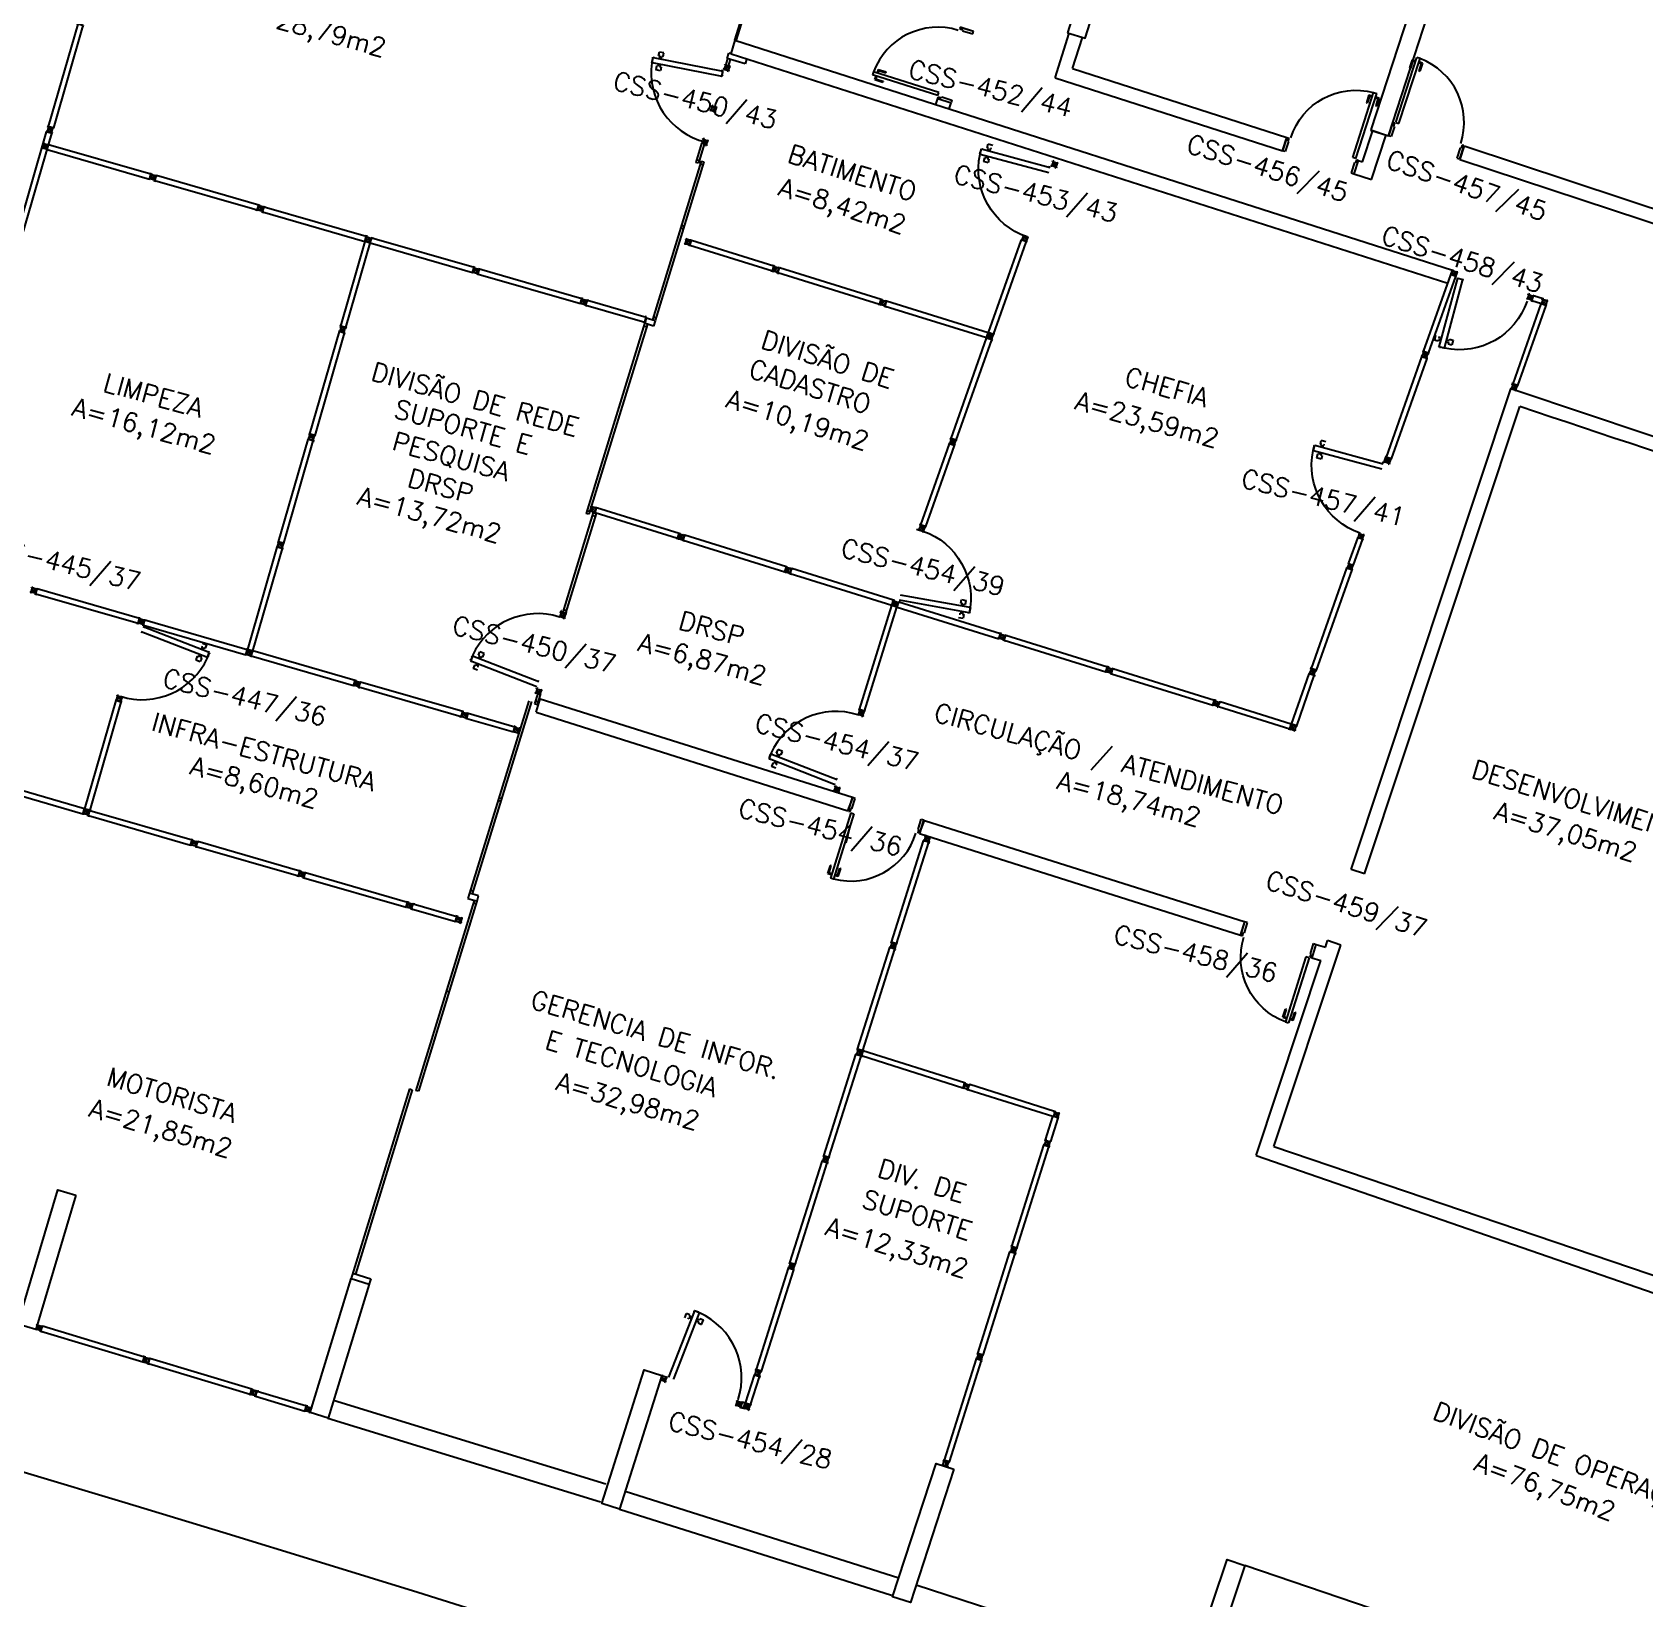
# Model space of a CAD drawing. Extents: x -152 to 150, y 325 to 437.
# Drawn here: x 110.09 to 127.35, y 365.49 to 382.25 of the extents above; entities that cross this region are included whole.
import ezdxf
from ezdxf.enums import TextEntityAlignment as Align

# ---------------------------------------------------------------- set-up
doc = ezdxf.new("R2010")
doc.units = 0
doc.header["$LTSCALE"] = 0.01
doc.header["$MEASUREMENT"] = 0
doc.layers.get('0').update_dxf_attribs({"linetype": 'CONTINUOUS'})
for name, color, linetype in [('ALV', 2, 'CONTINUOUS'), ('AREA', 2, 'CONTINUOUS'), ('DIV', 2, 'CONTINUOUS'), ('ESC', 1, 'CONTINUOUS'), ('ESQ', 1, 'CONTINUOUS'), ('ESTR', 3, 'CONTINUOUS'), ('PISO', 1, 'CONTINUOUS'), ('TEXTO', 2, 'CONTINUOUS'), ('TEXTO-ENDEREÇO', 2, 'CONTINUOUS')]:
    doc.layers.add(name, color=color, linetype=linetype)
doc.styles.add('UNB-100', font='simplex.shx', dxfattribs={"height": 3})
doc.styles.add('UNB-100-1', font='simplex.shx', dxfattribs={"height": 0.2})

# ---------------------------------------------------------------- blocks, each defined once
blk = doc.blocks.new('PLXE-SSC')
for p, q in [((0.043, 0.69), (0.048, 0.74)), ((0.121, 0.788), (0.047, 0.032)), ((0.087, 0.736), (0.048, 0.74)), ((0.082, 0.686), (0.084, 0.701)), ((0.112, 0.698), (0.084, 0.701)), ((0.086, 0.721), (0.087, 0.736)), ((0.114, 0.718), (0.086, 0.721)), ((0.178, 0.782), (0.103, 0.027)), ((0.119, 0.79), (0.118, 0.776)), ((0.118, 0.776), (0.12, 0.776)), ((0.131, 0.789), (0.119, 0.79)), ((0.178, 0.782), (0.121, 0.788)), ((0.131, 0.794), (0.133, 0.794)), ((0.131, 0.794), (0.131, 0.789)), ((0.133, 0.794), (0.133, 0.789)), ((0.166, 0.786), (0.133, 0.789)), ((0.166, 0.791), (0.168, 0.79)), ((0.166, 0.791), (0.166, 0.786)), ((0.168, 0.79), (0.168, 0.785)), ((0.18, 0.784), (0.168, 0.785)), ((0.169, 0.693), (0.197, 0.69)), ((0.171, 0.713), (0.199, 0.71)), ((0.176, 0.77), (0.178, 0.77)), ((0.18, 0.784), (0.178, 0.77)), ((0.199, 0.71), (0.2, 0.725)), ((0.2, 0.725), (0.24, 0.721)), ((0.235, 0.671), (0.24, 0.721)), ((0.195, 0.675), (0.197, 0.69)), ((0.195, 0.675), (0.235, 0.671)), ((-0.008, 0), (0.008, 0)), ((0, 0.006), (0, -0.007)), ((0.044, 0.031), (0.046, 0.045)), ((0.046, 0.045), (0.048, 0.045)), ((0.105, 0.025), (0.106, 0.039))]:
    blk.add_line(p, q)
blk.add_arc((0.065, 0.028), 0.764, 357.9063, 81.358)
blk = doc.blocks.new('PILAR-SSC')
for points in [[(0.003, -27.952), (0.203, -27.952), (0.203, -26.452), (0.003, -26.452)], [(0.203, -42.962), (0.203, -44.462), (0.003, -44.462), (0.003, -42.962)]]:
    blk.add_lwpolyline(points, close=True)
blk = doc.blocks.new('DIV12-SSC')
for p, q in [((-0.005, 0), (0.005, 0)), ((0, -0.005), (0, 0.005)), ((0.024, 0.019), (0.029, 0.019)), ((0.024, 0.019), (0.024, 0.017)), ((0.024, 0.017), (0.029, 0.017)), ((0.029, 0.03), (0.043, 0.03)), ((0.029, 0.019), (0.029, 0.03)), ((0.029, -0.017), (0.029, 0.017)), ((0.03, 0.029), (1.169, 0.029)), ((0.03, -0.029), (0.03, 0.029)), ((0.043, 0.03), (0.043, 0.029)), ((1.157, 0.03), (1.157, 0.029)), ((1.171, 0.03), (1.157, 0.03)), ((1.169, -0.029), (1.169, 0.029)), ((1.171, 0.019), (1.171, 0.03)), ((1.176, 0.019), (1.171, 0.019)), ((1.176, 0.017), (1.171, 0.017)), ((1.171, -0.017), (1.171, 0.017)), ((1.176, 0.019), (1.176, 0.017)), ((1.195, 0), (1.205, 0)), ((1.2, -0.005), (1.2, 0.005)), ((0.024, -0.017), (0.029, -0.017)), ((0.024, -0.017), (0.024, -0.019)), ((0.024, -0.019), (0.029, -0.019)), ((0.029, -0.031), (0.029, -0.019)), ((0.029, -0.031), (0.043, -0.031)), ((0.03, -0.029), (1.169, -0.029)), ((0.043, -0.029), (0.043, -0.031)), ((1.157, -0.029), (1.157, -0.031)), ((1.171, -0.031), (1.157, -0.031)), ((1.176, -0.017), (1.171, -0.017)), ((1.176, -0.019), (1.171, -0.019)), ((1.171, -0.031), (1.171, -0.019)), ((1.176, -0.017), (1.176, -0.019))]:
    blk.add_line(p, q)
blk = doc.blocks.new('PD80-SSC')
at = {"color": 2}
for p, q in [((-0.777, 0.01), (-0.777, -0.03)), ((-0.777, 0.01), (-0.687, 0.01)), ((-0.687, 0), (-0.687, 0.01)), ((-0.075, 0), (0.075, 0)), ((-0.075, 0), (-0.075, -0.02)), ((0.075, -0.03), (0.075, 0)), ((-0.817, -0.065), (-0.817, -0.03)), ((-0.085, -0.03), (-0.817, -0.03)), ((-0.085, -0.065), (-0.817, -0.065)), ((-0.777, -0.105), (-0.777, -0.065)), ((-0.777, -0.105), (-0.687, -0.105)), ((-0.767, 0), (-0.767, -0.03)), ((-0.767, 0), (-0.687, 0)), ((-0.767, -0.095), (-0.767, -0.065)), ((-0.767, -0.095), (-0.687, -0.095)), ((-0.687, -0.095), (-0.687, -0.105)), ((-0.085, -0.03), (-0.085, -0.065)), ((-0.075, -0.02), (-0.04, -0.02)), ((-0.04, -0.03), (-0.04, -0.02)), ((-0.04, -0.03), (0.075, -0.03)), ((-0.075, -0.781), (-0.04, -0.781)), ((-0.075, -0.801), (-0.075, -0.781)), ((-0.075, -0.801), (0.075, -0.801)), ((-0.075, -0.802), (0.075, -0.802)), ((-0.04, -0.771), (0.075, -0.771)), ((-0.04, -0.771), (-0.04, -0.781)), ((0.075, -0.771), (0.075, -0.801))]:
    blk.add_line(p, q, dxfattribs=at)
at = {"color": 1}
blk.add_arc((-0.085, -0.03), 0.731, 182.6571, 270, dxfattribs=at)
blk = doc.blocks.new('MTDIV-SSC')
for p, q in [((-0.0185, 0.0285), (-0.0285, 0.0285)), ((-0.0285, 0.0185), (-0.0285, 0.0285)), ((-0.0265, 0.0185), (-0.0285, 0.0185)), ((-0.0265, 0.0265), (-0.0185, 0.0265)), ((-0.0265, 0.0235), (-0.0265, 0.0265)), ((-0.0215, 0.0235), (-0.0265, 0.0235)), ((-0.0265, 0.0235), (0.0265, 0.0235)), ((-0.0265, 0.0215), (-0.0235, 0.0215)), ((-0.0265, 0.0185), (-0.0265, 0.0215)), ((-0.0235, 0.0215), (-0.0235, -0.0215)), ((-0.0215, 0.0235), (-0.0215, 0.0215)), ((-0.0215, 0.0215), (0.0215, 0.0215)), ((-0.0215, 0.0195), (-0.0215, -0.0195)), ((-0.0215, 0.0195), (0.0195, 0.0195)), ((-0.0185, 0.0265), (-0.0185, 0.0285)), ((-0.0049, 0), (0.0049, 0)), ((0, -0.0049), (0, 0.0049)), ((0.0195, 0.0095), (0.0115, 0.0095)), ((0.0115, 0.0095), (0.0115, 0.0075)), ((0.0215, 0.0075), (0.0115, 0.0075)), ((0.0135, 0.0075), (0.0135, 0.0055)), ((0.0215, 0.0055), (0.0135, 0.0055)), ((0.0185, 0.0285), (0.0285, 0.0285)), ((0.0185, 0.0265), (0.0185, 0.0285)), ((0.0185, 0.0265), (0.0265, 0.0265)), ((0.0195, 0.0195), (0.0195, 0.0095)), ((0.0215, 0.0235), (0.0265, 0.0235)), ((0.0215, 0.0235), (0.0215, 0.0075)), ((0.0215, 0.0055), (0.0215, -0.0055)), ((0.0265, 0.0215), (0.0235, 0.0215)), ((0.0235, 0.0215), (0.0235, -0.0215)), ((0.0265, 0.0235), (0.0265, 0.0265)), ((0.0265, 0.0185), (0.0265, 0.0215)), ((0.0265, 0.0185), (0.0285, 0.0185)), ((0.0285, 0.0185), (0.0285, 0.0285)), ((-0.0285, -0.0185), (-0.0265, -0.0185)), ((-0.0285, -0.0185), (-0.0285, -0.0285)), ((-0.0185, -0.0285), (-0.0285, -0.0285)), ((-0.0265, -0.0185), (-0.0265, -0.0215)), ((-0.0265, -0.0215), (-0.0235, -0.0215)), ((-0.0215, -0.0235), (-0.0265, -0.0235)), ((-0.0265, -0.0235), (-0.0265, -0.0265)), ((0.0265, -0.0235), (-0.0265, -0.0235)), ((-0.0185, -0.0265), (-0.0265, -0.0265)), ((-0.0215, -0.0195), (0.0195, -0.0195)), ((-0.0215, -0.0215), (-0.0215, -0.0235)), ((-0.0215, -0.0215), (0.0215, -0.0215)), ((-0.0185, -0.0265), (-0.0185, -0.0285)), ((0.0215, -0.0075), (0.0115, -0.0075)), ((0.0115, -0.0075), (0.0115, -0.0095)), ((0.0195, -0.0095), (0.0115, -0.0095)), ((0.0215, -0.0055), (0.0135, -0.0055)), ((0.0135, -0.0055), (0.0135, -0.0075)), ((0.0265, -0.0265), (0.0185, -0.0265)), ((0.0185, -0.0265), (0.0185, -0.0285)), ((0.0185, -0.0285), (0.0285, -0.0285)), ((0.0195, -0.0095), (0.0195, -0.0195)), ((0.0215, -0.0075), (0.0215, -0.0235)), ((0.0215, -0.0235), (0.0265, -0.0235)), ((0.0265, -0.0215), (0.0235, -0.0215)), ((0.0285, -0.0185), (0.0265, -0.0185)), ((0.0265, -0.0185), (0.0265, -0.0215)), ((0.0265, -0.0235), (0.0265, -0.0265)), ((0.0285, -0.0185), (0.0285, -0.0285))]:
    blk.add_line(p, q)
blk = doc.blocks.new('PE80-SSC')
at = {"color": 2}
for p, q in [((0.075, 0), (-0.075, 0)), ((-0.075, -0.03), (-0.075, 0)), ((0.075, 0), (0.075, -0.02)), ((0.777, 0.01), (0.687, 0.01)), ((0.687, 0), (0.687, 0.01)), ((0.777, 0.01), (0.777, -0.03)), ((0.04, -0.03), (-0.075, -0.03)), ((0.075, -0.02), (0.04, -0.02)), ((0.04, -0.03), (0.04, -0.02)), ((0.085, -0.03), (0.817, -0.03)), ((0.085, -0.03), (0.085, -0.065)), ((0.085, -0.065), (0.817, -0.065)), ((0.767, 0), (0.687, 0)), ((0.767, -0.095), (0.687, -0.095)), ((0.687, -0.095), (0.687, -0.105)), ((0.777, -0.105), (0.687, -0.105)), ((0.767, 0), (0.767, -0.03)), ((0.767, -0.095), (0.767, -0.065)), ((0.777, -0.105), (0.777, -0.065)), ((0.817, -0.065), (0.817, -0.03)), ((0.04, -0.771), (-0.075, -0.771)), ((-0.075, -0.771), (-0.075, -0.801)), ((0.075, -0.801), (-0.075, -0.801)), ((0.075, -0.802), (-0.075, -0.802)), ((0.04, -0.771), (0.04, -0.781)), ((0.075, -0.781), (0.04, -0.781)), ((0.075, -0.801), (0.075, -0.781))]:
    blk.add_line(p, q, dxfattribs=at)
at = {"color": 1}
blk.add_arc((0.085, -0.03), 0.731, 270, 357.3429, dxfattribs=at)
blk = doc.blocks.new('PLXD-SSC')
for p, q in [((-0.194, 0.727), (-0.233, 0.723)), ((-0.229, 0.673), (-0.233, 0.723)), ((-0.192, 0.712), (-0.194, 0.727)), ((-0.164, 0.714), (-0.192, 0.712)), ((-0.162, 0.694), (-0.19, 0.692)), ((-0.189, 0.677), (-0.19, 0.692)), ((-0.172, 0.786), (-0.161, 0.787)), ((-0.172, 0.786), (-0.171, 0.772)), ((-0.169, 0.772), (-0.171, 0.772)), ((-0.17, 0.784), (-0.114, 0.789)), ((-0.17, 0.784), (-0.103, 0.028)), ((-0.159, 0.792), (-0.161, 0.792)), ((-0.161, 0.792), (-0.161, 0.787)), ((-0.159, 0.792), (-0.159, 0.787)), ((-0.159, 0.787), (-0.126, 0.79)), ((-0.124, 0.795), (-0.126, 0.795)), ((-0.126, 0.795), (-0.126, 0.79)), ((-0.124, 0.795), (-0.124, 0.79)), ((-0.124, 0.79), (-0.112, 0.791)), ((-0.114, 0.789), (-0.046, 0.033)), ((-0.112, 0.791), (-0.11, 0.777)), ((-0.11, 0.777), (-0.112, 0.777)), ((-0.107, 0.719), (-0.079, 0.722)), ((-0.106, 0.7), (-0.077, 0.702)), ((-0.08, 0.737), (-0.041, 0.74)), ((-0.079, 0.722), (-0.08, 0.737)), ((-0.076, 0.687), (-0.077, 0.702)), ((-0.076, 0.687), (-0.036, 0.691)), ((-0.036, 0.691), (-0.041, 0.74)), ((-0.189, 0.677), (-0.229, 0.673)), ((-0.105, 0.026), (-0.106, 0.04)), ((-0.104, 0.04), (-0.106, 0.04)), ((-0.105, 0.026), (-0.093, 0.027)), ((-0.103, 0.028), (-0.046, 0.033)), ((-0.092, 0.022), (-0.093, 0.027)), ((-0.09, 0.022), (-0.092, 0.022)), ((-0.091, 0.027), (-0.058, 0.03)), ((-0.09, 0.022), (-0.091, 0.027)), ((-0.057, 0.025), (-0.058, 0.03)), ((-0.055, 0.025), (-0.057, 0.025)), ((-0.056, 0.03), (-0.044, 0.031)), ((-0.055, 0.025), (-0.056, 0.03)), ((-0.045, 0.045), (-0.047, 0.045)), ((-0.044, 0.031), (-0.045, 0.045)), ((-0.008, 0), (0.006, 0)), ((0, 0.007), (0, -0.006))]:
    blk.add_line(p, q)
blk.add_arc((-0.064, 0.029), 0.764, 98.125, 182.1419)

msp = doc.modelspace()

# ---------------------------------------------------------------- linework, layer by layer
for p, q in [((118.049, 379.707), (118.052, 379.717)), ((120.322, 379.035), (120.327, 379.049)), ((120.334, 379.031), (120.322, 379.035)), ((120.379, 379.018), (120.325, 379.037)), ((120.327, 379.049), (120.329, 379.048)), ((120.332, 379.027), (120.334, 379.031)), ((120.332, 379.027), (120.334, 379.026)), ((120.334, 379.026), (120.336, 379.031)), ((120.367, 379.02), (120.336, 379.031)), ((120.346, 378.997), (120.337, 379)), ((120.34, 378.994), (120.343, 379.003)), ((120.365, 379.015), (120.367, 379.02)), ((120.365, 379.015), (120.367, 379.014)), ((120.367, 379.014), (120.369, 379.019)), ((120.38, 379.015), (120.369, 379.019)), ((120.38, 379.015), (120.385, 379.029)), ((120.383, 379.029), (120.385, 379.029)), ((117.034, 376.845), (117.037, 376.855))]:
    msp.add_line(p, q)
at = {"layer": 'ALV'}
for p, q in [((121.037, 381.765), (121.188, 382.24)), ((121.224, 381.862), (121.33, 382.196)), ((117.611, 382.165), (117.567, 382.021)), ((117.571, 382.02), (125.238, 379.565)), ((117.571, 382.02), (125.238, 379.565)), ((117.611, 382.165), (125.288, 379.706)), ((121.224, 381.862), (123.516, 381.125)), ((121.037, 381.765), (123.47, 380.983)), ((119.76, 381.477), (119.781, 381.542)), ((119.781, 381.542), (119.779, 381.543)), ((119.903, 381.431), (119.924, 381.497)), ((124.327, 380.865), (124.436, 381.198)), ((124.413, 381.205), (124.603, 381.144)), ((124.423, 380.676), (124.578, 381.152)), ((123.47, 380.983), (123.516, 381.126)), ((125.414, 381.034), (127.697, 380.279)), ((124.279, 380.88), (124.234, 380.737)), ((124.279, 380.88), (124.327, 380.865)), ((125.368, 380.891), (127.65, 380.136)), ((124.234, 380.737), (124.423, 380.676)), ((125.343, 379.621), (125.402, 379.606)), ((125.345, 379.619), (125.4, 379.604)), ((124.205, 373.291), (125.914, 378.435)), ((124.347, 373.243), (126.009, 378.245)), ((115.483, 374.974), (115.528, 375.117)), ((115.528, 375.117), (118.87, 374.065)), ((115.483, 374.974), (118.82, 373.918)), ((118.82, 373.918), (118.873, 374.058)), ((119.586, 373.676), (119.639, 373.816)), ((119.639, 373.816), (123.069, 372.731)), ((119.586, 373.676), (123.021, 372.588)), ((124.347, 373.243), (124.205, 373.291)), ((123.929, 372.459), (123.952, 372.53)), ((124.095, 372.482), (123.952, 372.53)), ((123.378, 370.325), (124.095, 372.482)), ((123.785, 372.347), (123.881, 372.316)), ((123.832, 372.489), (123.929, 372.459)), ((123.189, 370.231), (123.881, 372.316)), ((123.378, 370.325), (127.592, 368.897)), ((123.189, 370.231), (133.634, 366.611)), ((113.316, 367.611), (116.231, 366.715)), ((113.257, 367.42), (116.173, 366.524)), ((116.437, 366.637), (119.364, 365.71)), ((116.377, 366.446), (119.285, 365.526)), ((119.55, 365.636), (122.45, 364.691))]:
    msp.add_line(p, q, dxfattribs=at)
for radius, start, end in [(398.325, 69.98237, 71.63681), (398.175, 69.98288, 71.61523)]:
    msp.add_arc((0.425, 0.393), radius, start, end, dxfattribs=at)
at = {"layer": 'DIV'}
for p, q in [((113.394, 379.105), (113.654, 380.011)), ((113.448, 379.09), (113.708, 379.995)), ((113.652, 380.013), (113.648, 379.999)), ((113.648, 379.999), (113.65, 379.999)), ((113.664, 380.01), (113.652, 380.013)), ((113.708, 379.995), (113.654, 380.011)), ((113.665, 380.015), (113.664, 380.01)), ((113.665, 380.015), (113.667, 380.014)), ((113.667, 380.014), (113.666, 380.009)), ((113.697, 380), (113.666, 380.009)), ((113.694, 380.031), (113.684, 380.033)), ((113.688, 380.027), (113.691, 380.037)), ((113.699, 380.005), (113.697, 380)), ((113.699, 380.005), (113.701, 380.004)), ((113.701, 380.004), (113.699, 380)), ((113.711, 379.996), (113.699, 380)), ((113.705, 379.983), (113.707, 379.982)), ((113.711, 379.996), (113.707, 379.982)), ((117.128, 379.97), (117.145, 380.024)), ((118.013, 379.694), (117.128, 379.97)), ((117.13, 379.982), (117.14, 380.014)), ((117.135, 380.015), (117.14, 380.014)), ((117.136, 380.017), (117.14, 380.016)), ((117.14, 380.016), (117.144, 380.027)), ((117.144, 380.027), (117.158, 380.023)), ((118.029, 379.748), (117.145, 380.024)), ((117.158, 380.023), (117.157, 380.021)), ((120.325, 379.037), (120.674, 380.023)), ((120.379, 379.018), (120.728, 380.004)), ((118.001, 379.698), (118, 379.696)), ((118.014, 379.691), (118, 379.696)), ((118.013, 379.694), (118.029, 379.748)), ((118.014, 379.691), (118.017, 379.703)), ((118.022, 379.701), (118.017, 379.703)), ((118.018, 379.754), (118.018, 379.752)), ((118.032, 379.75), (118.018, 379.754)), ((118.018, 379.705), (118.028, 379.736)), ((118.023, 379.703), (118.018, 379.705)), ((118.023, 379.703), (118.022, 379.701)), ((118.028, 379.738), (118.032, 379.75)), ((118.033, 379.737), (118.028, 379.738)), ((118.033, 379.735), (118.028, 379.736)), ((118.033, 379.737), (118.033, 379.735)), ((118.055, 379.711), (118.045, 379.714)), ((124.979, 378.835), (125.288, 379.706)), ((125.033, 378.816), (125.341, 379.687)), ((125.308, 379.668), (125.318, 379.666)), ((125.318, 379.665), (125.308, 379.668)), ((125.311, 379.662), (125.314, 379.672)), ((125.312, 379.662), (125.314, 379.672)), ((126.138, 379.378), (126.157, 379.432)), ((126.14, 379.39), (126.151, 379.421)), ((126.147, 379.425), (126.152, 379.423)), ((126.147, 379.425), (126.147, 379.423)), ((126.147, 379.423), (126.151, 379.421)), ((126.152, 379.423), (126.156, 379.434)), ((126.156, 379.434), (126.17, 379.43)), ((126.258, 379.397), (126.157, 379.432)), ((126.17, 379.43), (126.169, 379.428)), ((115.99, 379.368), (116, 379.365)), ((115.994, 379.361), (115.997, 379.371)), ((116.013, 379.344), (116.018, 379.342)), ((116.013, 379.344), (116.013, 379.342)), ((116.013, 379.342), (116.017, 379.341)), ((116.014, 379.329), (116.017, 379.341)), ((116.014, 379.329), (116.028, 379.325)), ((116.017, 379.33), (116.032, 379.385)), ((116.017, 379.33), (116.647, 379.148)), ((116.018, 379.342), (116.027, 379.374)), ((116.023, 379.377), (116.022, 379.376)), ((116.022, 379.376), (116.027, 379.374)), ((116.023, 379.377), (116.028, 379.376)), ((116.028, 379.376), (116.031, 379.388)), ((116.028, 379.327), (116.028, 379.325)), ((116.031, 379.388), (116.045, 379.384)), ((116.032, 379.385), (116.663, 379.203)), ((116.045, 379.384), (116.044, 379.382)), ((126.235, 379.344), (125.933, 378.49)), ((126.289, 379.326), (125.985, 378.472)), ((126.136, 379.392), (126.135, 379.39)), ((126.135, 379.39), (126.14, 379.388)), ((126.136, 379.392), (126.14, 379.39)), ((126.136, 379.377), (126.14, 379.388)), ((126.136, 379.377), (126.149, 379.372)), ((126.24, 379.343), (126.138, 379.378)), ((126.15, 379.374), (126.149, 379.372)), ((113.391, 379.104), (113.395, 379.118)), ((113.403, 379.101), (113.391, 379.104)), ((113.448, 379.09), (113.394, 379.105)), ((113.395, 379.118), (113.397, 379.117)), ((113.401, 379.096), (113.403, 379.101)), ((113.401, 379.096), (113.403, 379.095)), ((113.403, 379.095), (113.405, 379.1)), ((113.436, 379.091), (113.405, 379.1)), ((113.417, 379.067), (113.408, 379.07)), ((113.411, 379.063), (113.414, 379.073)), ((113.435, 379.086), (113.436, 379.091)), ((113.435, 379.086), (113.437, 379.086)), ((113.437, 379.086), (113.438, 379.09)), ((113.45, 379.087), (113.438, 379.09)), ((113.45, 379.087), (113.454, 379.101)), ((113.452, 379.101), (113.454, 379.101)), ((116.635, 379.152), (116.634, 379.15)), ((116.648, 379.146), (116.634, 379.15)), ((116.647, 379.148), (116.663, 379.203)), ((116.648, 379.146), (116.651, 379.157)), ((116.651, 379.208), (116.651, 379.207)), ((116.665, 379.204), (116.651, 379.208)), ((116.656, 379.156), (116.651, 379.157)), ((116.652, 379.159), (116.661, 379.191)), ((116.657, 379.158), (116.652, 379.159)), ((116.657, 379.158), (116.656, 379.156)), ((116.666, 379.19), (116.661, 379.191)), ((116.662, 379.193), (116.665, 379.204)), ((116.666, 379.191), (116.662, 379.193)), ((116.666, 379.19), (116.666, 379.191)), ((120.337, 379), (120.346, 378.997)), ((120.34, 378.994), (120.343, 379.003)), ((124.976, 378.834), (124.981, 378.848)), ((124.988, 378.83), (124.976, 378.834)), ((125.033, 378.816), (124.979, 378.835)), ((124.981, 378.848), (124.983, 378.847)), ((124.986, 378.825), (124.988, 378.83)), ((124.986, 378.825), (124.988, 378.825)), ((124.988, 378.825), (124.99, 378.829)), ((125.021, 378.818), (124.99, 378.829)), ((125.001, 378.795), (124.991, 378.799)), ((124.994, 378.792), (124.997, 378.802)), ((125.019, 378.814), (125.021, 378.818)), ((125.019, 378.814), (125.021, 378.813)), ((125.021, 378.813), (125.023, 378.818)), ((125.034, 378.814), (125.023, 378.818)), ((125.034, 378.814), (125.039, 378.827)), ((125.037, 378.828), (125.039, 378.827)), ((125.931, 378.489), (125.936, 378.503)), ((125.942, 378.485), (125.931, 378.489)), ((125.987, 378.471), (125.933, 378.49)), ((125.936, 378.503), (125.937, 378.502)), ((125.94, 378.48), (125.942, 378.485)), ((125.94, 378.48), (125.942, 378.48)), ((125.942, 378.48), (125.944, 378.484)), ((125.975, 378.473), (125.944, 378.484)), ((125.973, 378.469), (125.975, 378.473)), ((125.973, 378.469), (125.975, 378.468)), ((125.975, 378.468), (125.977, 378.473)), ((125.988, 378.469), (125.977, 378.473)), ((125.988, 378.469), (125.993, 378.482)), ((125.991, 378.483), (125.993, 378.482)), ((119.946, 377.866), (119.936, 377.869)), ((119.942, 377.872), (119.939, 377.863)), ((119.904, 377.848), (119.596, 376.979)), ((119.957, 377.829), (119.65, 376.96)), ((119.902, 377.851), (119.898, 377.837)), ((119.898, 377.837), (119.9, 377.836)), ((119.914, 377.847), (119.902, 377.851)), ((119.957, 377.829), (119.904, 377.848)), ((119.915, 377.851), (119.914, 377.847)), ((119.915, 377.851), (119.917, 377.851)), ((119.917, 377.851), (119.916, 377.846)), ((119.947, 377.835), (119.916, 377.846)), ((119.948, 377.84), (119.947, 377.835)), ((119.948, 377.84), (119.95, 377.839)), ((119.95, 377.839), (119.949, 377.834)), ((119.96, 377.83), (119.949, 377.834)), ((119.953, 377.817), (119.955, 377.817)), ((119.96, 377.83), (119.955, 377.817)), ((124.558, 377.649), (124.575, 377.703)), ((124.563, 377.66), (124.573, 377.691)), ((124.578, 377.69), (124.573, 377.691)), ((124.574, 377.693), (124.577, 377.705)), ((124.578, 377.692), (124.574, 377.693)), ((124.578, 377.692), (124.578, 377.69)), ((124.546, 377.653), (124.545, 377.651)), ((124.559, 377.646), (124.545, 377.651)), ((124.559, 377.646), (124.563, 377.658)), ((124.568, 377.658), (124.563, 377.66)), ((124.567, 377.656), (124.563, 377.658)), ((124.568, 377.658), (124.567, 377.656)), ((124.6, 377.666), (124.59, 377.669)), ((124.59, 377.668), (124.6, 377.664)), ((124.59, 377.668), (124.6, 377.666)), ((124.593, 377.661), (124.596, 377.671)), ((124.594, 377.662), (124.597, 377.672)), ((124.594, 377.662), (124.597, 377.672)), ((116.111, 377.122), (116.116, 377.12)), ((116.111, 377.122), (116.111, 377.12)), ((116.111, 377.12), (116.115, 377.118)), ((116.112, 377.107), (116.115, 377.118)), ((116.112, 377.107), (116.125, 377.102)), ((116.114, 377.108), (116.131, 377.162)), ((116.998, 376.832), (116.114, 377.108)), ((116.116, 377.12), (116.126, 377.152)), ((116.122, 377.155), (116.121, 377.153)), ((116.121, 377.153), (116.126, 377.152)), ((116.122, 377.155), (116.126, 377.154)), ((116.126, 377.104), (116.125, 377.102)), ((116.126, 377.154), (116.13, 377.165)), ((116.13, 377.165), (116.144, 377.161)), ((117.015, 376.886), (116.131, 377.162)), ((116.144, 377.161), (116.143, 377.159)), ((116.987, 376.836), (116.986, 376.834)), ((117, 376.829), (116.986, 376.834)), ((116.998, 376.832), (117.015, 376.886)), ((117, 376.829), (117.003, 376.841)), ((117.008, 376.839), (117.003, 376.841)), ((117.004, 376.892), (117.004, 376.89)), ((117.018, 376.888), (117.004, 376.892)), ((117.004, 376.843), (117.014, 376.874)), ((117.009, 376.841), (117.004, 376.843)), ((117.009, 376.841), (117.008, 376.839)), ((117.014, 376.876), (117.018, 376.888)), ((117.019, 376.875), (117.014, 376.876)), ((117.018, 376.873), (117.014, 376.874)), ((117.019, 376.875), (117.018, 376.873)), ((117.041, 376.848), (117.031, 376.852)), ((119.593, 376.978), (119.598, 376.992)), ((119.605, 376.974), (119.593, 376.978)), ((119.65, 376.96), (119.596, 376.979)), ((119.598, 376.992), (119.6, 376.991)), ((119.603, 376.97), (119.605, 376.974)), ((119.603, 376.97), (119.605, 376.969)), ((119.605, 376.969), (119.607, 376.974)), ((119.638, 376.963), (119.607, 376.974)), ((119.617, 376.94), (119.608, 376.943)), ((119.611, 376.936), (119.614, 376.946)), ((119.614, 376.946), (119.611, 376.936)), ((119.636, 376.958), (119.638, 376.963)), ((119.636, 376.958), (119.638, 376.957)), ((119.638, 376.957), (119.64, 376.962)), ((119.651, 376.958), (119.64, 376.962)), ((119.651, 376.958), (119.656, 376.971)), ((119.654, 376.972), (119.656, 376.971)), ((124.272, 376.837), (124.176, 376.571)), ((124.23, 376.553), (124.326, 376.82)), ((110.103, 376.277), (110.113, 376.274)), ((110.106, 376.27), (110.109, 376.28)), ((115.748, 376.048), (115.752, 376.062)), ((115.759, 376.045), (115.748, 376.048)), ((115.804, 376.032), (115.75, 376.049)), ((115.752, 376.062), (115.754, 376.061)), ((115.757, 376.04), (115.759, 376.045)), ((115.759, 376.039), (115.761, 376.044)), ((115.792, 376.034), (115.761, 376.044)), ((115.773, 376.01), (115.763, 376.013)), ((115.766, 376.007), (115.77, 376.017)), ((115.791, 376.029), (115.792, 376.034)), ((115.791, 376.029), (115.793, 376.029)), ((115.793, 376.029), (115.794, 376.033)), ((115.806, 376.03), (115.794, 376.033)), ((115.806, 376.03), (115.81, 376.043)), ((115.808, 376.044), (115.81, 376.043)), ((118.943, 375.002), (119.291, 376.116)), ((118.997, 374.985), (119.345, 376.099)), ((119.29, 376.119), (119.285, 376.105)), ((119.285, 376.105), (119.287, 376.104)), ((119.301, 376.115), (119.29, 376.119)), ((119.345, 376.099), (119.291, 376.116)), ((119.303, 376.12), (119.301, 376.115)), ((119.303, 376.12), (119.305, 376.119)), ((119.305, 376.119), (119.303, 376.114)), ((119.335, 376.104), (119.303, 376.114)), ((119.336, 376.109), (119.335, 376.104)), ((119.336, 376.109), (119.338, 376.108)), ((119.338, 376.108), (119.336, 376.104)), ((119.348, 376.1), (119.336, 376.104)), ((119.342, 376.087), (119.344, 376.086)), ((119.348, 376.1), (119.344, 376.086)), ((111.266, 375.941), (111.256, 375.944)), ((111.259, 375.937), (111.262, 375.947)), ((123.568, 374.847), (123.756, 375.385)), ((123.622, 374.828), (123.81, 375.366)), ((123.755, 375.387), (123.75, 375.374)), ((123.75, 375.374), (123.752, 375.373)), ((123.766, 375.383), (123.755, 375.387)), ((123.81, 375.366), (123.756, 375.385)), ((123.768, 375.388), (123.766, 375.383)), ((123.768, 375.388), (123.77, 375.387)), ((123.77, 375.387), (123.768, 375.382)), ((123.799, 375.371), (123.768, 375.382)), ((123.798, 375.402), (123.788, 375.405)), ((123.792, 375.399), (123.795, 375.409)), ((123.801, 375.376), (123.799, 375.371)), ((123.801, 375.376), (123.803, 375.375)), ((123.803, 375.375), (123.801, 375.371)), ((123.813, 375.367), (123.801, 375.371)), ((123.806, 375.354), (123.808, 375.353)), ((123.813, 375.367), (123.808, 375.353)), ((110.987, 375.099), (110.653, 373.941)), ((110.986, 375.101), (110.982, 375.087)), ((110.998, 375.098), (110.986, 375.101)), ((111.042, 375.083), (110.987, 375.099)), ((110.999, 375.103), (110.998, 375.098)), ((110.999, 375.103), (111.001, 375.102)), ((111.001, 375.102), (111, 375.097)), ((111.031, 375.088), (111, 375.097)), ((111.028, 375.119), (111.018, 375.121)), ((111.025, 375.125), (111.022, 375.115)), ((111.042, 375.083), (110.708, 373.926)), ((110.982, 375.087), (110.984, 375.087)), ((111.033, 375.093), (111.031, 375.088)), ((111.033, 375.093), (111.035, 375.092)), ((111.035, 375.092), (111.033, 375.088)), ((111.045, 375.084), (111.033, 375.088)), ((111.039, 375.071), (111.041, 375.07)), ((111.045, 375.084), (111.041, 375.07)), ((114.715, 374.945), (114.724, 374.942)), ((114.718, 374.939), (114.721, 374.948)), ((114.741, 374.908), (114.757, 374.963)), ((114.742, 374.92), (114.751, 374.952)), ((114.747, 374.955), (114.752, 374.953)), ((114.747, 374.955), (114.747, 374.953)), ((114.747, 374.953), (114.751, 374.952)), ((114.752, 374.953), (114.755, 374.965)), ((114.755, 374.965), (114.769, 374.961)), ((114.757, 374.963), (115.257, 374.818)), ((114.769, 374.961), (114.769, 374.959)), ((118.94, 375.001), (118.945, 375.015)), ((118.952, 374.997), (118.94, 375.001)), ((118.997, 374.985), (118.943, 375.002)), ((118.945, 375.015), (118.946, 375.014)), ((118.95, 374.993), (118.952, 374.997)), ((118.95, 374.993), (118.952, 374.992)), ((118.952, 374.992), (118.954, 374.997)), ((118.985, 374.987), (118.954, 374.997)), ((118.966, 374.963), (118.956, 374.966)), ((118.959, 374.96), (118.962, 374.97)), ((118.983, 374.982), (118.985, 374.987)), ((118.983, 374.982), (118.985, 374.982)), ((118.985, 374.982), (118.987, 374.986)), ((118.998, 374.983), (118.987, 374.986)), ((118.998, 374.983), (119.003, 374.996)), ((119.001, 374.997), (119.003, 374.996)), ((123.547, 374.791), (122.785, 375.03)), ((123.564, 374.846), (122.802, 375.084)), ((114.737, 374.921), (114.742, 374.92)), ((114.737, 374.921), (114.737, 374.919)), ((114.737, 374.919), (114.742, 374.918)), ((114.738, 374.906), (114.742, 374.918)), ((114.738, 374.906), (114.752, 374.902)), ((114.741, 374.908), (115.241, 374.763)), ((114.753, 374.904), (114.752, 374.902)), ((115.23, 374.767), (115.229, 374.765)), ((115.243, 374.761), (115.229, 374.765)), ((115.241, 374.763), (115.257, 374.818)), ((115.243, 374.761), (115.246, 374.772)), ((115.246, 374.823), (115.245, 374.821)), ((115.26, 374.819), (115.246, 374.823)), ((115.251, 374.771), (115.246, 374.772)), ((115.247, 374.774), (115.256, 374.806)), ((115.251, 374.773), (115.247, 374.774)), ((115.251, 374.773), (115.251, 374.771)), ((115.256, 374.808), (115.26, 374.819)), ((115.261, 374.806), (115.256, 374.808)), ((115.261, 374.805), (115.256, 374.806)), ((115.261, 374.806), (115.261, 374.805)), ((115.274, 374.784), (115.284, 374.781)), ((115.277, 374.777), (115.28, 374.787)), ((123.536, 374.795), (123.535, 374.793)), ((123.549, 374.789), (123.535, 374.793)), ((123.547, 374.791), (123.564, 374.846)), ((123.549, 374.789), (123.552, 374.8)), ((123.557, 374.799), (123.552, 374.8)), ((123.567, 374.847), (123.553, 374.851)), ((123.553, 374.851), (123.553, 374.849)), ((123.553, 374.802), (123.563, 374.834)), ((123.558, 374.801), (123.553, 374.802)), ((123.558, 374.801), (123.557, 374.799)), ((123.563, 374.836), (123.567, 374.847)), ((123.568, 374.834), (123.563, 374.836)), ((123.568, 374.832), (123.563, 374.834)), ((123.566, 374.846), (123.571, 374.86)), ((123.577, 374.842), (123.566, 374.846)), ((123.622, 374.828), (123.568, 374.847)), ((123.568, 374.834), (123.568, 374.832)), ((123.571, 374.86), (123.572, 374.859)), ((123.575, 374.838), (123.577, 374.842)), ((123.575, 374.838), (123.577, 374.837)), ((123.577, 374.837), (123.579, 374.842)), ((123.61, 374.831), (123.579, 374.842)), ((123.59, 374.808), (123.58, 374.811)), ((123.58, 374.811), (123.59, 374.808)), ((123.59, 374.808), (123.58, 374.811)), ((123.583, 374.804), (123.587, 374.814)), ((123.584, 374.805), (123.587, 374.814)), ((123.584, 374.805), (123.586, 374.814)), ((123.608, 374.826), (123.61, 374.831)), ((123.608, 374.826), (123.61, 374.825)), ((123.61, 374.825), (123.612, 374.83)), ((123.623, 374.826), (123.612, 374.83)), ((123.623, 374.826), (123.628, 374.839)), ((123.626, 374.84), (123.628, 374.839)), ((110.651, 373.94), (110.655, 373.954)), ((110.662, 373.937), (110.651, 373.94)), ((110.708, 373.926), (110.653, 373.941)), ((110.655, 373.954), (110.657, 373.953)), ((110.661, 373.932), (110.662, 373.937)), ((110.661, 373.932), (110.663, 373.931)), ((110.663, 373.931), (110.664, 373.936)), ((110.696, 373.927), (110.664, 373.936)), ((110.677, 373.903), (110.667, 373.906)), ((110.674, 373.909), (110.671, 373.899)), ((110.695, 373.922), (110.696, 373.927)), ((110.695, 373.922), (110.697, 373.922)), ((110.697, 373.922), (110.698, 373.927)), ((110.709, 373.923), (110.698, 373.927)), ((110.709, 373.923), (110.713, 373.937)), ((110.712, 373.938), (110.713, 373.937)), ((114.126, 372.907), (114.136, 372.904)), ((114.13, 372.901), (114.132, 372.91)), ((114.149, 372.883), (114.148, 372.881)), ((114.148, 372.881), (114.153, 372.88)), ((114.149, 372.883), (114.154, 372.882)), ((114.15, 372.868), (114.153, 372.88)), ((114.15, 372.868), (114.164, 372.864)), ((114.152, 372.87), (114.168, 372.924)), ((114.152, 372.87), (114.621, 372.734)), ((114.154, 372.882), (114.163, 372.913)), ((114.159, 372.917), (114.158, 372.915)), ((114.158, 372.915), (114.163, 372.913)), ((114.159, 372.917), (114.163, 372.915)), ((114.163, 372.915), (114.167, 372.927)), ((114.164, 372.866), (114.164, 372.864)), ((114.167, 372.927), (114.181, 372.923)), ((114.168, 372.924), (114.637, 372.789)), ((114.181, 372.923), (114.18, 372.921)), ((114.609, 372.737), (114.609, 372.736)), ((114.623, 372.732), (114.609, 372.736)), ((114.621, 372.734), (114.637, 372.789)), ((114.623, 372.732), (114.626, 372.743)), ((114.626, 372.794), (114.625, 372.792)), ((114.639, 372.79), (114.626, 372.794)), ((114.626, 372.745), (114.636, 372.777)), ((114.631, 372.744), (114.626, 372.745)), ((114.631, 372.742), (114.626, 372.743)), ((114.631, 372.744), (114.631, 372.742)), ((114.636, 372.779), (114.639, 372.79)), ((114.641, 372.777), (114.636, 372.779)), ((114.64, 372.775), (114.636, 372.777)), ((114.641, 372.777), (114.64, 372.775)), ((114.653, 372.754), (114.663, 372.752)), ((114.657, 372.748), (114.66, 372.758)), ((121.03, 370.701), (120.123, 370.988)), ((121.013, 370.646), (120.103, 370.934)), ((120.935, 370.398), (121.013, 370.646)), ((121.068, 370.629), (120.989, 370.381)), ((117.724, 367.579), (117.82, 367.879)), ((117.779, 367.562), (117.874, 367.862)), ((117.818, 367.882), (117.814, 367.868)), ((117.814, 367.868), (117.816, 367.868)), ((117.83, 367.878), (117.818, 367.882)), ((117.874, 367.862), (117.82, 367.879)), ((117.831, 367.883), (117.83, 367.878)), ((117.831, 367.883), (117.833, 367.882)), ((117.833, 367.882), (117.832, 367.878)), ((117.863, 367.868), (117.832, 367.878)), ((117.865, 367.872), (117.863, 367.868)), ((117.867, 367.872), (117.865, 367.867)), ((117.865, 367.872), (117.867, 367.872)), ((117.876, 367.863), (117.865, 367.867)), ((117.876, 367.863), (117.872, 367.85)), ((112.457, 367.692), (112.467, 367.689)), ((112.461, 367.686), (112.464, 367.696)), ((112.483, 367.655), (112.499, 367.709)), ((112.485, 367.667), (112.494, 367.698)), ((112.49, 367.702), (112.489, 367.7)), ((112.489, 367.7), (112.494, 367.698)), ((112.49, 367.702), (112.495, 367.7)), ((112.495, 367.7), (112.498, 367.712)), ((112.498, 367.712), (112.512, 367.708)), ((112.499, 367.709), (113.026, 367.55)), ((112.512, 367.708), (112.511, 367.706)), ((117.87, 367.85), (117.872, 367.85)), ((112.48, 367.668), (112.479, 367.666)), ((112.479, 367.666), (112.484, 367.665)), ((112.48, 367.668), (112.485, 367.667)), ((112.48, 367.653), (112.484, 367.665)), ((112.48, 367.653), (112.494, 367.649)), ((112.483, 367.655), (113.009, 367.495)), ((112.495, 367.651), (112.494, 367.649)), ((113.009, 367.495), (113.026, 367.55)), ((113.015, 367.556), (113.014, 367.554)), ((113.028, 367.551), (113.015, 367.556)), ((113.015, 367.506), (113.024, 367.538)), ((113.02, 367.505), (113.015, 367.506)), ((113.029, 367.536), (113.024, 367.538)), ((113.025, 367.54), (113.028, 367.551)), ((113.03, 367.538), (113.025, 367.54)), ((113.03, 367.538), (113.029, 367.536)), ((113.042, 367.515), (113.052, 367.512)), ((113.045, 367.509), (113.048, 367.519)), ((117.657, 367.57), (117.648, 367.573)), ((117.651, 367.566), (117.654, 367.576)), ((117.67, 367.548), (117.669, 367.546)), ((117.669, 367.546), (117.674, 367.545)), ((117.67, 367.548), (117.674, 367.547)), ((117.67, 367.533), (117.674, 367.545)), ((117.67, 367.533), (117.684, 367.529)), ((117.673, 367.535), (117.691, 367.589)), ((117.704, 367.524), (117.673, 367.535)), ((117.674, 367.547), (117.685, 367.578)), ((117.681, 367.581), (117.68, 367.579)), ((117.68, 367.579), (117.685, 367.578)), ((117.681, 367.581), (117.686, 367.58)), ((117.684, 367.531), (117.684, 367.529)), ((117.686, 367.58), (117.689, 367.591)), ((117.689, 367.591), (117.703, 367.587)), ((117.722, 367.578), (117.691, 367.589)), ((117.693, 367.528), (117.692, 367.526)), ((117.706, 367.521), (117.692, 367.526)), ((117.703, 367.587), (117.702, 367.585)), ((117.704, 367.524), (117.722, 367.578)), ((117.706, 367.521), (117.709, 367.533)), ((117.714, 367.531), (117.709, 367.533)), ((117.71, 367.535), (117.721, 367.566)), ((117.715, 367.533), (117.71, 367.535)), ((117.711, 367.584), (117.711, 367.582)), ((117.725, 367.579), (117.711, 367.584)), ((117.715, 367.533), (117.714, 367.531)), ((117.721, 367.568), (117.725, 367.579)), ((117.726, 367.566), (117.721, 367.568)), ((117.725, 367.564), (117.721, 367.566)), ((117.722, 367.578), (117.726, 367.591)), ((117.733, 367.574), (117.722, 367.578)), ((117.779, 367.562), (117.724, 367.579)), ((117.726, 367.566), (117.725, 367.564)), ((117.726, 367.591), (117.728, 367.591)), ((117.732, 367.569), (117.733, 367.574)), ((117.732, 367.569), (117.734, 367.569)), ((117.734, 367.569), (117.735, 367.573)), ((117.767, 367.564), (117.735, 367.573)), ((117.747, 367.54), (117.737, 367.543)), ((117.747, 367.54), (117.737, 367.543)), ((117.741, 367.536), (117.744, 367.546)), ((117.741, 367.536), (117.744, 367.546)), ((117.765, 367.559), (117.767, 367.564)), ((117.765, 367.559), (117.767, 367.558)), ((117.767, 367.558), (117.769, 367.563)), ((117.78, 367.559), (117.769, 367.563)), ((117.78, 367.559), (117.784, 367.573)), ((117.782, 367.574), (117.784, 367.573)), ((112.998, 367.499), (112.997, 367.497)), ((113.011, 367.493), (112.997, 367.497)), ((113.011, 367.493), (113.014, 367.504)), ((113.019, 367.503), (113.014, 367.504)), ((113.02, 367.505), (113.019, 367.503))]:
    msp.add_line(p, q, dxfattribs=at)
at = {"layer": 'ESC'}
for p, q in [((117.611, 382.165), (117.943, 383.252)), ((117.623, 382.161), (117.962, 383.245))]:
    msp.add_line(p, q, dxfattribs=at)
at = {"layer": 'ESQ'}
for p, q in [((117.529, 381.97), (117.547, 382.028)), ((117.571, 382.02), (117.547, 382.028)), ((117.533, 381.969), (117.513, 381.906)), ((117.72, 381.912), (117.529, 381.97)), ((117.561, 381.96), (117.54, 381.89)), ((117.738, 381.969), (117.72, 381.912)), ((117.254, 381.059), (117.192, 380.858)), ((117.283, 381.054), (117.22, 380.85)), ((117.251, 380.872), (116.73, 379.175)), ((117.28, 380.863), (116.759, 379.167)), ((117.22, 380.85), (117.192, 380.858)), ((117.229, 380.878), (117.2, 380.887)), ((117.243, 380.843), (117.271, 380.834)), ((117.251, 380.872), (117.28, 380.863)), ((117.06, 380.145), (117.031, 380.154)), ((117.068, 380.174), (117.04, 380.182)), ((116.663, 379.193), (116.02, 377.102)), ((116.674, 379.127), (116.049, 377.093)), ((116.665, 379.098), (116.636, 379.107)), ((116.741, 379.106), (116.645, 379.136)), ((116.758, 379.164), (116.663, 379.193)), ((116.73, 379.175), (116.759, 379.166)), ((116.739, 379.204), (116.768, 379.195)), ((116.758, 379.164), (116.741, 379.106)), ((116.096, 377.11), (115.769, 376.044)), ((116.125, 377.101), (115.797, 376.035)), ((116.049, 377.093), (116.02, 377.102)), ((116.058, 377.122), (116.029, 377.13)), ((116.087, 377.081), (116.116, 377.072)), ((116.096, 377.11), (116.125, 377.101)), ((115.806, 376.062), (115.777, 376.071)), ((115.501, 375.173), (115.468, 375.064)), ((115.528, 375.159), (115.496, 375.055)), ((115.405, 375.097), (114.772, 373.038)), ((115.433, 375.088), (114.801, 373.029)), ((115.468, 375.064), (115.497, 375.055)), ((115.476, 375.093), (115.505, 375.084)), ((115.105, 374.02), (115.077, 374.029)), ((115.114, 374.049), (115.085, 374.058)), ((114.772, 373.038), (114.755, 372.98)), ((114.801, 373.029), (114.772, 373.038)), ((114.869, 373.008), (114.772, 373.038)), ((114.81, 373.058), (114.781, 373.067)), ((114.821, 372.96), (114.197, 370.926)), ((114.85, 372.951), (114.226, 370.917)), ((114.755, 372.98), (114.852, 372.95)), ((114.841, 372.922), (114.813, 372.931)), ((114.85, 372.951), (114.821, 372.96)), ((114.852, 372.95), (114.869, 373.008)), ((114.552, 371.98), (114.523, 371.989)), ((114.129, 370.942), (113.503, 368.904)), ((114.157, 370.933), (113.552, 368.961)), ((114.129, 370.942), (114.157, 370.933)), ((114.226, 370.917), (114.197, 370.926)), ((113.523, 368.97), (113.714, 368.911)), ((113.714, 368.911), (113.694, 368.845)), ((125.985, 364.85), (123.068, 365.842))]:
    msp.add_line(p, q, dxfattribs=at)
at = {"layer": 'PISO'}
for radius, end in [(382.359, 90.01762), (375.744, 90.01793)]:
    msp.add_arc((0.463, 0.506), radius, 69.08957, end, dxfattribs=at)

# ---------------------------------------------------------------- block references
at = {"layer": 'DIV', "xscale": -1}
for name, p, rotation in [('DIV12-SSC', (110.615, 382.359), 73.89282967227663), ('MTDIV-SSC', (110.282, 381.206), 73.89282967225208), ('MTDIV-SSC', (110.231, 381.031), 73.8928296722094), ('PLXE-SSC', (121.03, 380.837), 69.33222156927782), ('MTDIV-SSC', (111.384, 380.698), 253.8928296721082), ('DIV12-SSC', (112.536, 380.365), 343.8928296721339), ('MTDIV-SSC', (112.536, 380.365), 253.8928296721019), ('MTDIV-SSC', (117.108, 380.006), 344.8234799796815), ('MTDIV-SSC', (118.05, 379.712), 344.8234799796815), ('MTDIV-SSC', (118.05, 379.712), 344.8234799796815), ('DIV12-SSC', (119.196, 379.355), 342.7028348172572), ('PLXE-SSC', (125.312, 379.666), 159.3322215692533), ('MTDIV-SSC', (119.196, 379.355), 344.8234799796815), ('DIV12-SSC', (120.342, 378.998), 342.7028348172572), ('MTDIV-SSC', (126.271, 379.362), 341.3690103447033), ('DIV12-SSC', (113.412, 379.068), 73.8928296722094), ('MTDIV-SSC', (113.412, 379.068), 73.89282967223465), ('DIV12-SSC', (124.996, 378.797), 70.48799997649631), ('MTDIV-SSC', (124.996, 378.797), 158.7809999529899), ('PLXE-SSC', (124.595, 377.666), 69.33222156927773), ('MTDIV-SSC', (116.094, 377.144), 344.8234799796815), ('MTDIV-SSC', (117.036, 376.85), 344.8234799796815), ('MTDIV-SSC', (117.036, 376.85), 344.8234799796815), ('DIV12-SSC', (118.182, 376.493), 342.7028348172572), ('PLXE-SSC', (119.327, 376.136), 254.162987124131), ('MTDIV-SSC', (119.613, 376.941), 158.7809999530315), ('DIV12-SSC', (112.747, 376.762), 73.89282967223387), ('MTDIV-SSC', (118.182, 376.493), 344.8234799796815), ('DIV12-SSC', (119.327, 376.136), 342.7028348172572), ('DIV12-SSC', (124.194, 376.535), 70.48799997652533), ('MTDIV-SSC', (110.108, 376.275), 253.8928296721082), ('DIV12-SSC', (111.261, 375.942), 343.8928296721339), ('MTDIV-SSC', (111.261, 375.942), 253.8928296721019), ('DIV12-SSC', (113.567, 375.277), 343.8928296721068), ('MTDIV-SSC', (113.567, 375.277), 253.8928296723011), ('DIV12-SSC', (114.719, 374.944), 343.8928296723238), ('MTDIV-SSC', (123.793, 375.404), 158.7809999529338), ('MTDIV-SSC', (123.585, 374.81), 342.7854133588208), ('DIV12-SSC', (110.672, 373.904), 343.8928296721339), ('MTDIV-SSC', (110.672, 373.904), 253.8928296721019), ('DIV12-SSC', (112.978, 373.238), 343.8928296721068), ('MTDIV-SSC', (112.978, 373.238), 253.8928296720758), ('DIV12-SSC', (118.218, 369.044), 72.43013663734033), ('MTDIV-SSC', (111.313, 368.038), 343.1728693076623), ('DIV12-SSC', (112.462, 367.691), 343.1728693076861), ('DIV12-SSC', (120.229, 368.074), 72.43013663734033), ('MTDIV-SSC', (117.856, 367.9), 162.3359469588268), ('MTDIV-SSC', (112.462, 367.691), 343.1728693076861), ('MTDIV-SSC', (119.866, 366.93), 162.3359469588268)]:
    msp.add_blockref(name, p, dxfattribs=dict(at, rotation=rotation))
at = {"layer": 'DIV'}
for name, p, rotation in [('PLXD-SSC', (117.525, 381.871), 73.75831646600194), ('MTDIV-SSC', (117.525, 381.871), 340.5821896548277), ('MTDIV-SSC', (117.381, 381.431), 340.5821896548277), ('DIV12-SSC', (109.949, 380.053), 73.89282967222596), ('DIV12-SSC', (110.231, 381.031), 343.8928296721272), ('MTDIV-SSC', (117.29, 381.077), 340.5821896548277), ('MTDIV-SSC', (121.03, 380.837), 340.5821896548278), ('DIV12-SSC', (112.536, 380.365), 343.8928296721035), ('MTDIV-SSC', (113.689, 380.032), 73.89282967212563), ('DIV12-SSC', (113.689, 380.032), 343.8928296721035), ('MTDIV-SSC', (120.711, 380.041), 340.5821896548278), ('MTDIV-SSC', (114.842, 379.699), 73.89282967212563), ('DIV12-SSC', (114.842, 379.699), 343.8928296721035), ('MTDIV-SSC', (125.305, 379.67), 340.5821896548278), ('MTDIV-SSC', (126.121, 379.415), 340.5821896548278), ('MTDIV-SSC', (115.995, 379.366), 73.89282967212564), ('DIV12-SSC', (119.941, 377.867), 70.48799997649677), ('MTDIV-SSC', (120.342, 378.998), 340.5821896548278), ('MTDIV-SSC', (120.342, 378.998), 342.1949999999998), ('MTDIV-SSC', (125.95, 378.452), 340.5821896548278), ('DIV12-SSC', (112.747, 376.762), 73.89282967216042), ('MTDIV-SSC', (113.08, 377.915), 73.89282967218492), ('MTDIV-SSC', (119.941, 377.867), 342.1949999999998), ('MTDIV-SSC', (124.595, 377.666), 340.5821896548278), ('MTDIV-SSC', (124.308, 376.856), 342.1949999999998), ('MTDIV-SSC', (112.747, 376.762), 73.89282967225839), ('MTDIV-SSC', (124.194, 376.535), 342.1949999999998), ('PLXE-SSC', (115.51, 375.195), 74.36202624571416), ('MTDIV-SSC', (119.327, 376.136), 340.5821896548278), ('DIV12-SSC', (119.327, 376.136), 342.7028348172522), ('DIV12-SSC', (111.261, 375.942), 343.8928296721035), ('MTDIV-SSC', (115.768, 376.012), 342.5243263158652), ('PLXE-SSC', (111.261, 375.942), 254.3620262457142), ('MTDIV-SSC', (120.473, 375.78), 340.5821896548278), ('DIV12-SSC', (120.473, 375.78), 342.7028348172522), ('MTDIV-SSC', (112.414, 375.609), 73.89282967212563), ('MTDIV-SSC', (121.619, 375.423), 340.5821896548278), ('MTDIV-SSC', (121.619, 375.423), 340.5821896548278), ('DIV12-SSC', (121.619, 375.423), 342.7028348172522), ('MTDIV-SSC', (111.023, 375.12), 73.89282967225839), ('MTDIV-SSC', (115.51, 375.195), 342.5243263158652), ('PLXE-SSC', (118.702, 374.148), 74.36202624571415), ('MTDIV-SSC', (122.765, 375.066), 340.5821896548278), ('MTDIV-SSC', (114.719, 374.944), 73.8928296723256), ('MTDIV-SSC', (118.961, 374.965), 342.5243263158652), ('MTDIV-SSC', (115.279, 374.782), 73.8928296721177), ('MTDIV-SSC', (118.702, 374.148), 342.5243263158652), ('DIV12-SSC', (110.672, 373.904), 343.8928296721035), ('MTDIV-SSC', (111.825, 373.571), 73.89282967212563), ('DIV12-SSC', (119.305, 372.476), 72.43013663753274), ('MTDIV-SSC', (119.667, 373.62), 342.5243263158652), ('DIV12-SSC', (112.978, 373.238), 343.8928296721035), ('MTDIV-SSC', (114.131, 372.905), 73.89282967214622), ('MTDIV-SSC', (114.658, 372.753), 73.89282967217697), ('MTDIV-SSC', (119.305, 372.476), 342.5243263158652), ('DIV12-SSC', (118.943, 371.332), 72.43013663753274), ('DIV12-SSC', (118.58, 370.188), 72.43013663753274), ('MTDIV-SSC', (118.943, 371.332), 342.5243263158652), ('DIV12-SSC', (120.087, 370.97), 162.4301366375281), ('MTDIV-SSC', (120.087, 370.97), 72.52432631585819), ('MTDIV-SSC', (121.049, 370.665), 342.5243263158652), ('DIV12-SSC', (120.591, 369.218), 72.43013663753274), ('MTDIV-SSC', (120.953, 370.362), 342.5243263158652), ('DIV12-SSC', (118.218, 369.044), 72.43013663753274), ('MTDIV-SSC', (118.581, 370.188), 342.5243263158652), ('DIV12-SSC', (120.229, 368.074), 72.43013663753274), ('MTDIV-SSC', (120.591, 369.218), 342.5243263158652), ('MTDIV-SSC', (118.218, 369.044), 342.5243263158652), ('PLXE-SSC', (116.848, 367.84), 344.3620262456912), ('MTDIV-SSC', (110.165, 368.386), 343.172869307676), ('DIV12-SSC', (110.165, 368.386), 343.172869307676), ('MTDIV-SSC', (120.229, 368.074), 342.5243263158652), ('MTDIV-SSC', (116.848, 367.84), 252.5243263158641), ('MTDIV-SSC', (113.047, 367.514), 343.1728693076896), ('MTDIV-SSC', (117.653, 367.571), 161.5500692922242), ('MTDIV-SSC', (117.742, 367.541), 342.5243263158652)]:
    msp.add_blockref(name, p, dxfattribs=dict(at, rotation=rotation))
at = {"layer": 'ESQ'}
for name, p, rotation in [('PE80-SSC', (119.853, 381.52), 162.5171930606882), ('PE80-SSC', (124.627, 381.215), 71.91385274224983), ('PD80-SSC', (118.847, 373.988), 72.68632447454021)]:
    msp.add_blockref(name, p, dxfattribs=dict(at, rotation=rotation))
at = {"layer": 'ESQ', "xscale": -1}
for name, p, rotation in [('PE80-SSC', (124.257, 380.809), 252.1836183977657), ('PD80-SSC', (123.809, 372.418), 252.4487990071453)]:
    msp.add_blockref(name, p, dxfattribs=dict(at, rotation=rotation))
at = {"layer": 'ESTR'}
for p, rotation in [((122.626, 411.037), 343.4146341463417), ((126.117, 409.982), 342.9268292682939), ((129.599, 408.897), 342.4390243902444), ((133.071, 407.783), 341.9512195121937), ((136.534, 406.639), 341.4634146341473)]:
    msp.add_blockref('PILAR-SSC', p, dxfattribs=dict(at, rotation=rotation))

# ---------------------------------------------------------------- texts
at = {"layer": 'AREA', "style": 'UNB-100'}
for s, p in [('A=28,79m2', (113.086, 382.191)), ('A=16,12m2', (111.263, 377.942)), ('A=13,72m2', (114.318, 376.99)), ('A=6,87m2', (117.238, 375.446)), ('A=8,60m2', (112.444, 374.126))]:
    msp.add_text(s, height=0.2, rotation=344.5838, dxfattribs=at).set_placement(p, align=Align.CENTER)
for s, rotation, p in [('A=8,42m2', 342.5626, (118.062, 380.509)), ('A=10,19m2', 342.5626, (117.501, 378.243)), ('A=23,59m2', 344.5522, (121.237, 378.219)), ('A=18,74m2', 344.8354, (121.042, 374.157)), ('A=37,05m2', 342.95, (125.719, 373.832)), ('A=32,98m2', 343.8297, (115.682, 370.935)), ('A=21,85m2', 343.3685, (110.686, 370.651)), ('A=12,33m2', 342.7109, (118.564, 369.383)), ('A=76,75m2', 339.6217, (125.506, 366.864))]:
    msp.add_text(s, height=0.2, rotation=rotation, dxfattribs=at).set_placement(p)
at = {"layer": 'TEXTO', "style": 'UNB-100'}
for s, rotation, p in [('BATIMENTO', 342.5626, (118.158, 380.866)), ('DIVISÃO DE', 342.5626, (117.873, 378.877)), ('CADASTRO', 342.5626, (117.744, 378.566)), ('CHEFIA', 344.5522, (121.765, 378.477)), ('CIRCULAÇÃO / ATENDIMENTO', 344.8354, (119.725, 374.883)), ('DESENVOLVIMENTO', 342.95, (125.476, 374.28)), ('GERENCIA DE INFOR.', 343.8297, (115.409, 371.812)), ('E TECNOLOGIA', 343.8297, (115.567, 371.381)), ('MOTORISTA', 343.3685, (110.872, 370.986)), ('DIV. DE  ', 342.7109, (119.121, 370.008)), ('SUPORTE', 342.7109, (118.955, 369.679)), ('DIVISÃO DE OPERAÇÃO', 339.6217, (125.062, 367.415))]:
    msp.add_text(s, height=0.2, rotation=rotation, dxfattribs=at).set_placement(p)
for s, p in [('LIMPEZA', (111.362, 378.27)), ('DIVISÃO DE REDE ', (114.872, 378.21)), ('SUPORTE E', (114.677, 377.931)), ('PESQUISA', (114.547, 377.615)), ('DRSP', (114.435, 377.299)), ('DRSP', (117.336, 375.774)), ('INFRA-ESTRUTURA', (112.543, 374.454))]:
    msp.add_text(s, height=0.2, rotation=344.5838, dxfattribs=at).set_placement(p, align=Align.CENTER)
at = {"layer": 'TEXTO-ENDEREÇO', "style": 'UNB-100-1'}
for s, rotation, p in [('CSS-452/44', 346.0863, (120.322, 381.553)), ('CSS-450/43', 346.0863, (117.162, 381.427)), ('CSS-456/45', 342.2598, (123.28, 380.702)), ('CSS-457/45', 341.0898, (125.41, 380.517)), ('CSS-453/43', 346.0863, (120.806, 380.428)), ('CSS-458/43', 342.488, (125.365, 379.726)), ('CSS-457/41', 346.0863, (123.883, 377.173)), ('CSS-445/37', 346.0863, (110.355, 376.484)), ('CSS-454/39', 346.0863, (119.6, 376.428)), ('CSS-450/37', 346.0863, (115.441, 375.601)), ('CSS-447/36', 346.0863, (112.344, 375.036)), ('CSS-454/37', 346.0863, (118.679, 374.555)), ('CSS-454/36', 346.0863, (118.502, 373.645)), ('CSS-459/37', 342.488, (124.126, 372.824)), ('CSS-458/36', 346.0863, (122.517, 372.293)), ('CSS-454/28', 346.0863, (117.752, 367.085))]:
    msp.add_text(s, height=0.2, rotation=rotation, dxfattribs=at).set_placement(p, align=Align.CENTER)

doc.saveas('drawing.dxf')
